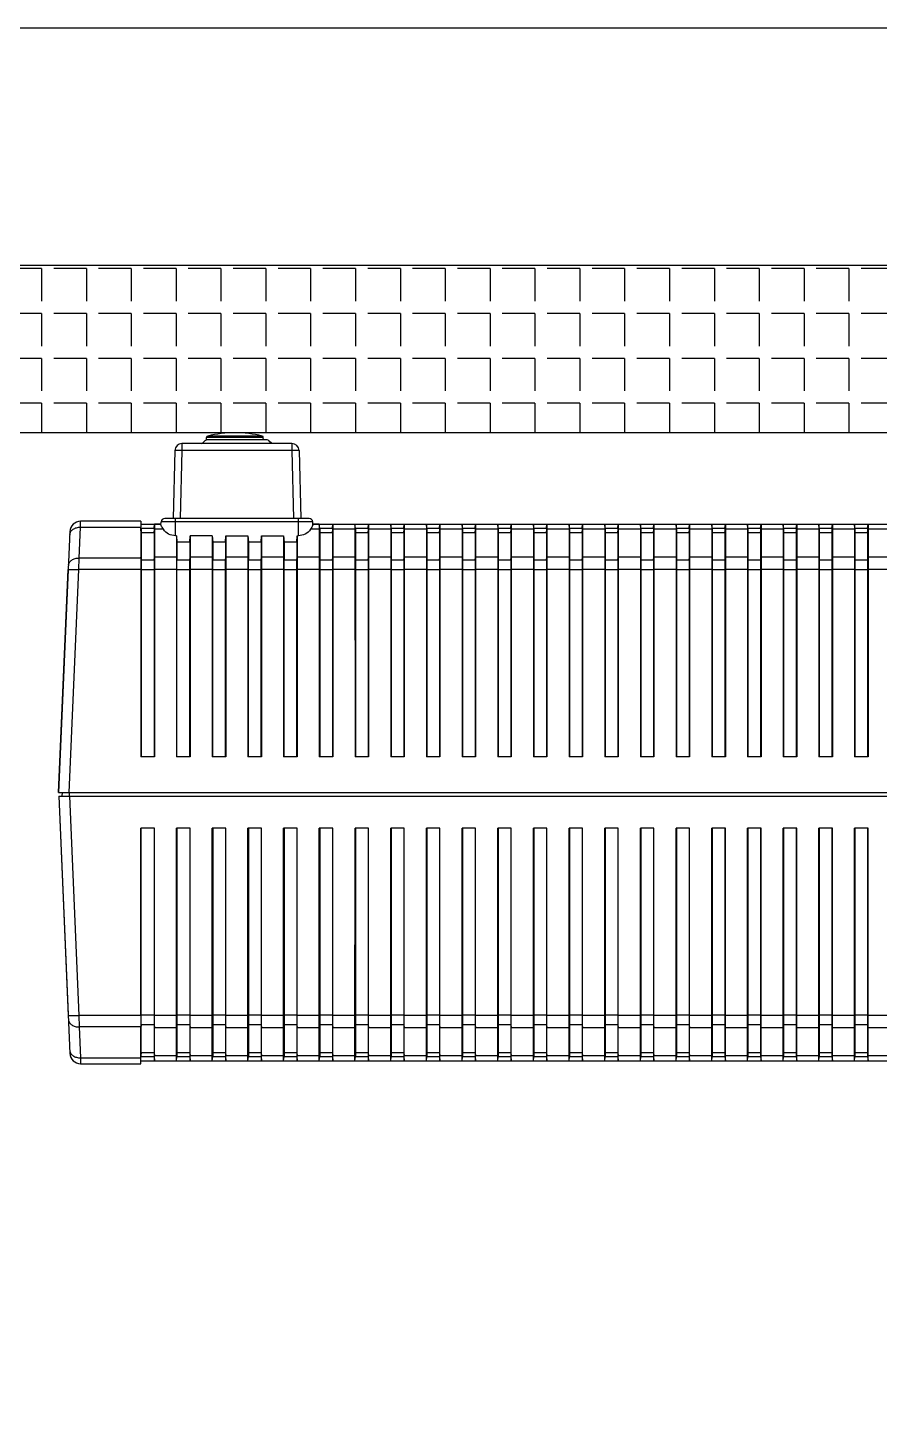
# Model space of a CAD drawing. Header units: millimetres. Extents: x 14276 to 15242, y -9916 to -8542.
# Drawn here: x 14525.8 to 14645.1, y -9428.8 to -9233 of the extents above; entities that cross this region are included whole.
import ezdxf

# ---------------------------------------------------------------- set-up
doc = ezdxf.new("R2010")
doc.units = ezdxf.units.MM

# ---------------------------------------------------------------- blocks, each defined once
blk = doc.blocks.new('u9')
h = blk.add_hatch()
h.set_pattern_fill('ANGLE', color=256, scale=0.9, style=0)
h.set_pattern_definition([(0, (-12321.183, 9304.483), (0, 6.2865), [4.572, -1.7145]), (90, (-12321.183, 9304.483), (-6.2865, 4e-16), [4.572, -1.7145])])
edge = h.paths.add_edge_path()
edge.add_line((460.443, 33.223), (29.162, 33.223))
edge.add_arc((39.34, 39.099), 11.752, 150, 210, ccw=False)
edge.add_arc((18.984, 50.852), 11.752, 330, 30)
edge.add_line((29.162, 56.728), (460.443, 56.728))
edge.add_arc((450.265, 50.852), 11.752, 330, 30, ccw=False)
edge.add_arc((470.62, 39.099), 11.752, 150, 210)
at = {"color": 7, "linetype": 'Continuous'}
for p, q in [((217.563, 145.12), (217.556, 145.046)), ((225.98, 145.12), (217.563, 145.12)), ((225.998, 144.288), (225.98, 145.12)), ((217.528, 144.72), (50.623, 144.72)), ((112.528, 143.998), (115.623, 143.998)), ((115.675, 144.12), (115.623, 144.72)), ((115.623, 144.72), (115.623, 112.12)), ((115.675, 143.565), (115.623, 143.998)), ((115.675, 112.12), (115.675, 144.12)), ((117.475, 144.12), (115.675, 144.12)), ((117.475, 143.565), (115.675, 143.565)), ((117.528, 144.72), (117.475, 144.12)), ((117.475, 112.12), (117.475, 144.12)), ((117.528, 143.998), (117.475, 143.565)), ((117.528, 144.72), (117.527, 112.12)), ((117.528, 143.998), (120.623, 143.998)), ((120.675, 144.12), (120.623, 144.72)), ((120.623, 144.72), (120.623, 112.12)), ((120.675, 143.565), (120.623, 143.998)), ((120.675, 112.12), (120.675, 144.12)), ((122.475, 144.12), (120.675, 144.12)), ((122.475, 143.565), (120.675, 143.565)), ((122.528, 144.72), (122.475, 144.12)), ((122.475, 112.12), (122.475, 144.12)), ((122.528, 143.998), (122.475, 143.565)), ((122.528, 144.72), (122.527, 112.12)), ((122.528, 143.998), (125.623, 143.998)), ((125.675, 144.12), (125.623, 144.72)), ((125.623, 144.72), (125.623, 112.12)), ((125.675, 143.565), (125.623, 143.998)), ((125.675, 112.12), (125.675, 144.12)), ((127.475, 144.12), (125.675, 144.12)), ((127.475, 143.565), (125.675, 143.565)), ((127.528, 144.72), (127.475, 144.12)), ((127.475, 112.12), (127.475, 144.12)), ((127.528, 143.998), (127.475, 143.565)), ((127.528, 144.72), (127.527, 112.12)), ((127.528, 143.998), (130.623, 143.998)), ((130.675, 144.12), (130.623, 144.72)), ((130.623, 144.72), (130.623, 112.12)), ((130.675, 143.565), (130.623, 143.998)), ((130.675, 112.12), (130.675, 144.12)), ((132.475, 144.12), (130.675, 144.12)), ((132.475, 143.565), (130.675, 143.565)), ((132.528, 144.72), (132.475, 144.12)), ((132.475, 112.12), (132.475, 144.12)), ((132.528, 143.998), (132.475, 143.565)), ((132.528, 144.72), (132.527, 112.12)), ((132.528, 143.998), (135.623, 143.998)), ((135.675, 144.12), (135.623, 144.72)), ((135.623, 144.72), (135.623, 112.12)), ((135.675, 143.565), (135.623, 143.998)), ((135.675, 112.12), (135.675, 144.12)), ((137.475, 144.12), (135.675, 144.12)), ((137.475, 143.565), (135.675, 143.565)), ((137.528, 144.72), (137.475, 144.12)), ((137.475, 112.12), (137.475, 144.12)), ((137.528, 143.998), (137.475, 143.565)), ((137.528, 144.72), (137.527, 112.12)), ((137.528, 143.998), (140.623, 143.998)), ((140.623, 144.72), (140.623, 112.12)), ((140.675, 144.12), (140.623, 144.72)), ((140.675, 143.565), (140.623, 143.998)), ((140.675, 112.12), (140.675, 144.12)), ((142.475, 144.12), (140.675, 144.12)), ((142.475, 143.565), (140.675, 143.565)), ((142.528, 144.72), (142.475, 144.12)), ((142.475, 112.12), (142.475, 144.12)), ((142.528, 143.998), (142.475, 143.565)), ((142.528, 144.72), (142.527, 112.12)), ((142.528, 143.998), (145.623, 143.998)), ((145.675, 144.12), (145.623, 144.72)), ((145.623, 144.72), (145.623, 112.12)), ((145.675, 143.565), (145.623, 143.998)), ((145.675, 112.12), (145.675, 144.12)), ((147.475, 144.12), (145.675, 144.12)), ((147.475, 143.565), (145.675, 143.565)), ((147.528, 144.72), (147.475, 144.12)), ((147.475, 112.12), (147.475, 144.12)), ((147.528, 143.998), (147.475, 143.565)), ((147.528, 144.72), (147.527, 112.12)), ((147.528, 143.998), (150.623, 143.998)), ((150.675, 144.12), (150.623, 144.72)), ((150.623, 144.72), (150.623, 112.12)), ((150.675, 143.565), (150.623, 143.998)), ((150.675, 112.12), (150.675, 144.12)), ((152.475, 144.12), (150.675, 144.12)), ((152.475, 143.565), (150.675, 143.565)), ((152.528, 144.72), (152.475, 144.12)), ((152.475, 112.12), (152.475, 144.12)), ((152.528, 143.998), (152.475, 143.565)), ((152.528, 144.72), (152.527, 112.12)), ((152.528, 143.998), (155.623, 143.998)), ((155.623, 144.72), (155.623, 112.12)), ((155.675, 144.12), (155.623, 144.72)), ((155.675, 143.565), (155.623, 143.998)), ((155.675, 112.12), (155.675, 144.12)), ((157.475, 144.12), (155.675, 144.12)), ((157.475, 143.565), (155.675, 143.565)), ((157.528, 144.72), (157.475, 144.12)), ((157.475, 112.12), (157.475, 144.12)), ((157.528, 143.998), (157.475, 143.565)), ((157.528, 144.72), (157.527, 112.12)), ((157.528, 143.998), (160.623, 143.998)), ((160.675, 144.12), (160.623, 144.72)), ((160.623, 144.72), (160.623, 112.12)), ((160.675, 143.565), (160.623, 143.998)), ((160.675, 112.12), (160.675, 144.12)), ((162.475, 144.12), (160.675, 144.12)), ((162.475, 143.565), (160.675, 143.565)), ((162.528, 144.72), (162.475, 144.12)), ((162.475, 112.12), (162.475, 144.12)), ((162.528, 143.998), (162.475, 143.565)), ((162.528, 144.72), (162.527, 112.12)), ((162.528, 143.998), (165.623, 143.998)), ((165.675, 144.12), (165.623, 144.72)), ((165.623, 144.72), (165.623, 112.12)), ((165.675, 143.565), (165.623, 143.998)), ((165.675, 112.12), (165.675, 144.12)), ((167.475, 144.12), (165.675, 144.12)), ((167.475, 143.565), (165.675, 143.565)), ((167.528, 144.72), (167.475, 144.12)), ((167.475, 112.12), (167.475, 144.12)), ((167.528, 143.998), (167.475, 143.565)), ((167.528, 144.72), (167.527, 112.12)), ((167.528, 143.998), (170.623, 143.998)), ((170.623, 144.72), (170.623, 112.12)), ((170.675, 144.12), (170.623, 144.72)), ((170.675, 143.565), (170.623, 143.998)), ((170.675, 112.12), (170.675, 144.12)), ((172.475, 144.12), (170.675, 144.12)), ((172.475, 143.565), (170.675, 143.565)), ((172.528, 144.72), (172.475, 144.12)), ((172.475, 112.12), (172.475, 144.12)), ((172.528, 143.998), (172.475, 143.565)), ((172.528, 144.72), (172.527, 112.12)), ((172.528, 143.998), (175.623, 143.998)), ((175.675, 144.12), (175.623, 144.72)), ((175.623, 144.72), (175.623, 112.12)), ((175.675, 143.565), (175.623, 143.998)), ((175.675, 112.12), (175.675, 144.12)), ((177.475, 144.12), (175.675, 144.12)), ((177.475, 143.565), (175.675, 143.565)), ((177.528, 144.72), (177.475, 144.12)), ((177.475, 112.12), (177.475, 144.12)), ((177.528, 143.998), (177.475, 143.565)), ((177.528, 144.72), (177.527, 112.12)), ((177.528, 143.998), (180.623, 143.998)), ((180.675, 144.12), (180.623, 144.72)), ((180.623, 144.72), (180.623, 112.12)), ((180.675, 143.565), (180.623, 143.998)), ((180.675, 112.12), (180.675, 144.12)), ((182.475, 144.12), (180.675, 144.12)), ((182.475, 143.565), (180.675, 143.565)), ((182.528, 144.72), (182.475, 144.12)), ((182.475, 112.12), (182.475, 144.12)), ((182.528, 143.998), (182.475, 143.565)), ((182.528, 144.72), (182.527, 112.12)), ((182.528, 143.998), (185.623, 143.998)), ((185.623, 144.72), (185.623, 112.12)), ((185.675, 144.12), (185.623, 144.72)), ((185.675, 143.565), (185.623, 143.998)), ((185.675, 112.12), (185.675, 144.12)), ((187.475, 144.12), (185.675, 144.12)), ((187.475, 143.565), (185.675, 143.565)), ((187.528, 144.72), (187.475, 144.12)), ((187.475, 112.12), (187.475, 144.12)), ((187.528, 143.998), (187.475, 143.565)), ((187.528, 144.72), (187.527, 112.12)), ((187.528, 143.998), (190.623, 143.998)), ((190.675, 144.12), (190.623, 144.72)), ((190.623, 144.72), (190.623, 112.12)), ((190.675, 143.565), (190.623, 143.998)), ((190.675, 112.12), (190.675, 144.12)), ((192.475, 144.12), (190.675, 144.12)), ((192.475, 143.565), (190.675, 143.565)), ((192.528, 144.72), (192.475, 144.12)), ((192.475, 112.12), (192.475, 144.12)), ((192.528, 143.998), (192.475, 143.565)), ((192.528, 144.72), (192.527, 112.12)), ((192.528, 143.998), (195.623, 143.998)), ((195.675, 144.12), (195.623, 144.72)), ((195.623, 144.72), (195.623, 112.12)), ((195.675, 143.565), (195.623, 143.998)), ((195.675, 112.12), (195.675, 144.12)), ((197.475, 144.12), (195.675, 144.12)), ((197.475, 143.565), (195.675, 143.565)), ((197.528, 144.72), (197.475, 144.12)), ((197.475, 112.12), (197.475, 144.12)), ((197.528, 143.998), (197.475, 143.565)), ((197.528, 144.72), (197.527, 112.12)), ((197.528, 143.998), (200.623, 143.998)), ((200.623, 144.72), (200.623, 112.12)), ((200.675, 144.12), (200.623, 144.72)), ((200.675, 143.565), (200.623, 143.998)), ((200.675, 112.12), (200.675, 144.12)), ((202.475, 144.12), (200.675, 144.12)), ((202.475, 143.565), (200.675, 143.565)), ((202.528, 144.72), (202.475, 144.12)), ((202.475, 112.12), (202.475, 144.12)), ((202.528, 143.998), (202.475, 143.565)), ((202.528, 144.72), (202.527, 112.12)), ((202.528, 143.998), (205.623, 143.998)), ((205.675, 144.12), (205.623, 144.72)), ((205.623, 144.72), (205.623, 112.12)), ((205.675, 143.565), (205.623, 143.998)), ((205.675, 112.12), (205.675, 144.12)), ((207.475, 144.12), (205.675, 144.12)), ((207.475, 143.565), (205.675, 143.565)), ((207.528, 144.72), (207.475, 144.12)), ((207.475, 112.12), (207.475, 144.12)), ((207.528, 143.998), (207.475, 143.565)), ((207.528, 144.72), (207.527, 112.12)), ((207.528, 143.998), (210.623, 143.998)), ((210.675, 144.12), (210.623, 144.72)), ((210.623, 144.72), (210.623, 112.12)), ((210.675, 143.565), (210.623, 143.998)), ((210.675, 112.12), (210.675, 144.12)), ((212.475, 144.12), (210.675, 144.12)), ((212.475, 143.565), (210.675, 143.565)), ((212.528, 144.72), (212.475, 144.12)), ((212.475, 112.12), (212.475, 144.12)), ((212.528, 143.998), (212.475, 143.565)), ((212.528, 144.72), (212.527, 112.12)), ((212.528, 143.998), (215.623, 143.998)), ((215.623, 144.72), (215.623, 112.12)), ((215.675, 144.12), (215.623, 144.72)), ((215.675, 143.565), (215.623, 143.998)), ((215.675, 112.12), (215.675, 144.12)), ((217.475, 144.12), (215.675, 144.12)), ((217.475, 143.565), (215.675, 143.565)), ((217.475, 144.12), (217.475, 112.12)), ((217.475, 143.565), (217.522, 143.955)), ((217.522, 143.955), (217.522, 140.07)), ((225.998, 144.288), (217.526, 144.287)), ((226.187, 139.972), (225.998, 144.288)), ((229.053, 107.62), (227.479, 143.686)), ((112.528, 140.114), (115.623, 140.114)), ((115.675, 139.68), (115.623, 140.114)), ((115.675, 139.68), (117.475, 139.68)), ((117.528, 140.114), (117.475, 139.68)), ((117.528, 140.114), (120.623, 140.114)), ((120.675, 139.68), (120.623, 140.114)), ((120.675, 139.68), (122.475, 139.68)), ((122.528, 140.114), (122.475, 139.68)), ((122.528, 140.114), (125.623, 140.114)), ((125.675, 139.68), (125.623, 140.114)), ((125.675, 139.68), (127.475, 139.68)), ((127.528, 140.114), (127.475, 139.68)), ((127.528, 140.114), (130.623, 140.114)), ((130.675, 139.68), (130.623, 140.114)), ((130.675, 139.68), (132.475, 139.68)), ((132.528, 140.114), (132.475, 139.68)), ((132.528, 140.114), (135.623, 140.114)), ((135.675, 139.68), (135.623, 140.114)), ((135.675, 139.68), (137.475, 139.68)), ((137.528, 140.114), (137.475, 139.68)), ((137.528, 140.114), (140.623, 140.114)), ((140.675, 139.68), (140.623, 140.114)), ((140.675, 139.68), (142.475, 139.68)), ((142.528, 140.114), (142.475, 139.68)), ((142.528, 140.114), (145.623, 140.114)), ((145.675, 139.68), (145.623, 140.114)), ((145.675, 139.68), (147.475, 139.68)), ((147.528, 140.114), (147.475, 139.68)), ((147.528, 140.114), (150.623, 140.114)), ((150.675, 139.68), (150.623, 140.114)), ((150.675, 139.68), (152.475, 139.68)), ((152.528, 140.114), (152.475, 139.68)), ((152.528, 140.114), (155.623, 140.114)), ((155.675, 139.68), (155.623, 140.114)), ((155.675, 139.68), (157.475, 139.68)), ((157.528, 140.114), (157.475, 139.68)), ((157.528, 140.114), (160.623, 140.114)), ((160.675, 139.68), (160.623, 140.114)), ((160.675, 139.68), (162.475, 139.68)), ((162.528, 140.114), (162.475, 139.68)), ((162.528, 140.114), (165.623, 140.114)), ((165.675, 139.68), (165.623, 140.114)), ((165.675, 139.68), (167.475, 139.68)), ((167.528, 140.114), (167.475, 139.68)), ((167.528, 140.114), (170.623, 140.114)), ((170.675, 139.68), (170.623, 140.114)), ((170.675, 139.68), (172.475, 139.68)), ((172.528, 140.114), (172.475, 139.68)), ((172.528, 140.114), (175.623, 140.114)), ((175.675, 139.68), (175.623, 140.114)), ((175.675, 139.68), (177.475, 139.68)), ((177.528, 140.114), (177.475, 139.68)), ((177.528, 140.114), (180.623, 140.114)), ((180.675, 139.68), (180.623, 140.114)), ((180.675, 139.68), (182.475, 139.68)), ((182.528, 140.114), (182.475, 139.68)), ((182.528, 140.114), (185.623, 140.114)), ((185.675, 139.68), (185.623, 140.114)), ((185.675, 139.68), (187.475, 139.68)), ((187.528, 140.114), (187.475, 139.68)), ((187.528, 140.114), (190.623, 140.114)), ((190.675, 139.68), (190.623, 140.114)), ((190.675, 139.68), (192.475, 139.68)), ((192.528, 140.114), (192.475, 139.68)), ((192.528, 140.114), (195.623, 140.114)), ((195.675, 139.68), (195.623, 140.114)), ((195.675, 139.68), (197.475, 139.68)), ((197.528, 140.114), (197.475, 139.68)), ((197.528, 140.114), (200.623, 140.114)), ((200.675, 139.68), (200.623, 140.114)), ((200.675, 139.68), (202.475, 139.68)), ((202.528, 140.114), (202.475, 139.68)), ((202.528, 140.114), (205.623, 140.114)), ((205.675, 139.68), (205.623, 140.114)), ((205.675, 139.68), (207.475, 139.68)), ((207.528, 140.114), (207.475, 139.68)), ((207.528, 140.114), (210.623, 140.114)), ((210.675, 139.68), (210.623, 140.114)), ((210.675, 139.68), (212.475, 139.68)), ((212.528, 140.114), (212.475, 139.68)), ((212.528, 140.114), (215.623, 140.114)), ((215.675, 139.68), (215.623, 140.114)), ((215.675, 139.68), (217.475, 139.68)), ((217.475, 139.68), (217.522, 140.07)), ((217.523, 139.972), (226.187, 139.972)), ((226.213, 138.343), (226.187, 139.972)), ((112.527, 138.349), (115.623, 138.349)), ((115.675, 138.323), (115.623, 138.349)), ((115.675, 138.323), (117.475, 138.323)), ((117.527, 138.349), (117.475, 138.323)), ((117.527, 138.349), (120.623, 138.349)), ((120.675, 138.323), (120.623, 138.349)), ((120.675, 138.323), (122.475, 138.323)), ((122.527, 138.349), (122.475, 138.323)), ((122.527, 138.349), (125.623, 138.349)), ((125.675, 138.323), (125.623, 138.349)), ((125.675, 138.323), (127.475, 138.323)), ((127.527, 138.349), (127.475, 138.323)), ((127.527, 138.349), (130.623, 138.349)), ((130.675, 138.323), (130.623, 138.349)), ((130.675, 138.323), (132.475, 138.323)), ((132.527, 138.349), (132.475, 138.323)), ((132.527, 138.349), (135.623, 138.349)), ((135.675, 138.323), (135.623, 138.349)), ((135.675, 138.323), (137.475, 138.323)), ((137.527, 138.349), (137.475, 138.323)), ((137.527, 138.349), (140.623, 138.349)), ((140.675, 138.323), (140.623, 138.349)), ((140.675, 138.323), (142.475, 138.323)), ((142.527, 138.349), (142.475, 138.323)), ((142.527, 138.349), (145.623, 138.349)), ((145.675, 138.323), (145.623, 138.349)), ((145.675, 138.323), (147.475, 138.323)), ((147.527, 138.349), (147.475, 138.323)), ((147.527, 138.349), (150.623, 138.349)), ((150.675, 138.323), (150.623, 138.349)), ((150.675, 138.323), (152.475, 138.323)), ((152.527, 138.349), (152.475, 138.323)), ((152.527, 138.349), (155.623, 138.349)), ((155.675, 138.323), (155.623, 138.349)), ((155.675, 138.323), (157.475, 138.323)), ((157.527, 138.349), (157.475, 138.323)), ((157.527, 138.349), (160.623, 138.349)), ((160.675, 138.323), (160.623, 138.349)), ((160.675, 138.323), (162.475, 138.323)), ((162.527, 138.349), (162.475, 138.323)), ((162.527, 138.349), (165.623, 138.349)), ((165.675, 138.323), (165.623, 138.349)), ((165.675, 138.323), (167.475, 138.323)), ((167.527, 138.349), (167.475, 138.323)), ((167.527, 138.349), (170.623, 138.349)), ((170.675, 138.323), (170.623, 138.349)), ((170.675, 138.323), (172.475, 138.323)), ((172.527, 138.349), (172.475, 138.323)), ((172.527, 138.349), (175.623, 138.349)), ((175.675, 138.323), (175.623, 138.349)), ((175.675, 138.323), (177.475, 138.323)), ((177.527, 138.349), (177.475, 138.323)), ((177.527, 138.349), (180.623, 138.349)), ((180.675, 138.323), (180.623, 138.349)), ((180.675, 138.323), (182.475, 138.323)), ((182.527, 138.349), (182.475, 138.323)), ((182.527, 138.349), (185.623, 138.349)), ((185.675, 138.323), (185.623, 138.349)), ((185.675, 138.323), (187.475, 138.323)), ((187.527, 138.349), (187.475, 138.323)), ((187.527, 138.349), (190.623, 138.349)), ((190.675, 138.323), (190.623, 138.349)), ((190.675, 138.323), (192.475, 138.323)), ((192.527, 138.349), (192.475, 138.323)), ((192.527, 138.349), (195.623, 138.349)), ((195.675, 138.323), (195.623, 138.349)), ((195.675, 138.323), (197.475, 138.323)), ((197.527, 138.349), (197.475, 138.323)), ((197.527, 138.349), (200.623, 138.349)), ((200.675, 138.323), (200.623, 138.349)), ((200.675, 138.323), (202.475, 138.323)), ((202.527, 138.349), (202.475, 138.323)), ((202.527, 138.349), (205.623, 138.349)), ((205.675, 138.323), (205.623, 138.349)), ((205.675, 138.323), (207.475, 138.323)), ((207.527, 138.349), (207.475, 138.323)), ((207.527, 138.349), (210.623, 138.349)), ((210.675, 138.323), (210.623, 138.349)), ((210.675, 138.323), (212.475, 138.323)), ((212.527, 138.349), (212.475, 138.323)), ((212.527, 138.349), (215.623, 138.349)), ((215.675, 138.323), (215.623, 138.349)), ((215.675, 138.323), (217.475, 138.323)), ((217.475, 138.323), (217.527, 138.349)), ((217.527, 138.343), (217.527, 112.12)), ((217.527, 138.343), (226.213, 138.343)), ((227.555, 107.62), (226.213, 138.343)), ((229.053, 107.62), (227.712, 138.343)), ((115.623, 112.12), (117.527, 112.12)), ((120.623, 112.12), (122.527, 112.12)), ((125.623, 112.12), (127.527, 112.12)), ((130.623, 112.12), (132.527, 112.12)), ((135.623, 112.12), (137.527, 112.12)), ((140.623, 112.12), (142.527, 112.12)), ((145.623, 112.12), (147.527, 112.12)), ((150.623, 112.12), (152.527, 112.12)), ((155.623, 112.12), (157.527, 112.12)), ((160.623, 112.12), (162.527, 112.12)), ((165.623, 112.12), (167.527, 112.12)), ((170.623, 112.12), (172.527, 112.12)), ((175.623, 112.12), (177.527, 112.12)), ((180.623, 112.12), (182.527, 112.12)), ((185.623, 112.12), (187.527, 112.12)), ((190.623, 112.12), (192.527, 112.12)), ((195.623, 112.12), (197.527, 112.12)), ((200.623, 112.12), (202.527, 112.12)), ((205.623, 112.12), (207.527, 112.12)), ((210.623, 112.12), (212.527, 112.12)), ((215.623, 112.12), (217.527, 112.12)), ((229.075, 107.12), (39.075, 107.12)), ((229.053, 107.62), (39.097, 107.62)), ((227.576, 107.12), (226.213, 75.897)), ((227.479, 70.555), (229.075, 107.12)), ((227.576, 107.12), (227.576, 107.62)), ((229.075, 107.12), (227.712, 75.897)), ((228.575, 107.12), (228.601, 107.62)), ((115.623, 102.12), (117.527, 102.12)), ((115.623, 69.52), (115.623, 102.12)), ((115.675, 70.12), (115.675, 102.12)), ((117.475, 70.12), (117.475, 102.12)), ((117.528, 69.52), (117.527, 102.12)), ((120.623, 69.52), (120.623, 102.12)), ((120.623, 102.12), (122.527, 102.12)), ((120.675, 70.12), (120.675, 102.12)), ((122.475, 70.12), (122.475, 102.12)), ((122.528, 69.52), (122.527, 102.12)), ((125.623, 69.52), (125.623, 102.12)), ((125.623, 102.12), (127.527, 102.12)), ((125.675, 70.12), (125.675, 102.12)), ((127.475, 70.12), (127.475, 102.12)), ((127.528, 69.52), (127.527, 102.12)), ((130.623, 69.52), (130.623, 102.12)), ((130.623, 102.12), (132.527, 102.12)), ((130.675, 70.12), (130.675, 102.12)), ((132.475, 70.12), (132.475, 102.12)), ((132.528, 69.52), (132.527, 102.12)), ((135.623, 69.52), (135.623, 102.12)), ((135.623, 102.12), (137.527, 102.12)), ((135.675, 70.12), (135.675, 102.12)), ((137.475, 70.12), (137.475, 102.12)), ((137.528, 69.52), (137.527, 102.12)), ((140.623, 69.52), (140.623, 102.12)), ((140.623, 102.12), (142.527, 102.12)), ((140.675, 70.12), (140.675, 102.12)), ((142.475, 70.12), (142.475, 102.12)), ((142.528, 69.52), (142.527, 102.12)), ((145.623, 69.52), (145.623, 102.12)), ((145.623, 102.12), (147.527, 102.12)), ((145.675, 70.12), (145.675, 102.12)), ((147.475, 70.12), (147.475, 102.12)), ((147.528, 69.52), (147.527, 102.12)), ((150.623, 69.52), (150.623, 102.12)), ((150.623, 102.12), (152.527, 102.12)), ((150.675, 70.12), (150.675, 102.12)), ((152.475, 70.12), (152.475, 102.12)), ((152.528, 69.52), (152.527, 102.12)), ((155.623, 69.52), (155.623, 102.12)), ((155.623, 102.12), (157.527, 102.12)), ((155.675, 70.12), (155.675, 102.12)), ((157.475, 70.12), (157.475, 102.12)), ((157.528, 69.52), (157.527, 102.12)), ((160.623, 69.52), (160.623, 102.12)), ((160.623, 102.12), (162.527, 102.12)), ((160.675, 70.12), (160.675, 102.12)), ((162.475, 70.12), (162.475, 102.12)), ((162.528, 69.52), (162.527, 102.12)), ((165.623, 69.52), (165.623, 102.12)), ((165.623, 102.12), (167.527, 102.12)), ((165.675, 70.12), (165.675, 102.12)), ((167.475, 70.12), (167.475, 102.12)), ((167.528, 69.52), (167.527, 102.12)), ((170.623, 69.52), (170.623, 102.12)), ((170.623, 102.12), (172.527, 102.12)), ((170.675, 70.12), (170.675, 102.12)), ((172.475, 70.12), (172.475, 102.12)), ((172.528, 69.52), (172.527, 102.12)), ((175.623, 69.52), (175.623, 102.12)), ((175.623, 102.12), (177.527, 102.12)), ((175.675, 70.12), (175.675, 102.12)), ((177.475, 70.12), (177.475, 102.12)), ((177.528, 69.52), (177.527, 102.12)), ((180.623, 69.52), (180.623, 102.12)), ((180.623, 102.12), (182.527, 102.12)), ((180.675, 70.12), (180.675, 102.12)), ((182.475, 70.12), (182.475, 102.12)), ((182.528, 69.52), (182.527, 102.12)), ((185.623, 69.52), (185.623, 102.12)), ((185.623, 102.12), (187.527, 102.12)), ((185.675, 70.12), (185.675, 102.12)), ((187.475, 70.12), (187.475, 102.12)), ((187.528, 69.52), (187.527, 102.12)), ((190.623, 69.52), (190.623, 102.12)), ((190.623, 102.12), (192.527, 102.12)), ((190.675, 70.12), (190.675, 102.12)), ((192.475, 70.12), (192.475, 102.12)), ((192.528, 69.52), (192.527, 102.12)), ((195.623, 74.127), (195.623, 102.12)), ((195.623, 102.12), (197.527, 102.12)), ((195.675, 102.12), (195.675, 74.56)), ((197.475, 102.12), (197.475, 74.56)), ((197.528, 74.127), (197.527, 102.12)), ((200.623, 74.127), (200.623, 102.12)), ((200.623, 102.12), (202.527, 102.12)), ((200.675, 102.12), (200.675, 74.56)), ((202.475, 102.12), (202.475, 74.56)), ((202.528, 74.127), (202.527, 102.12)), ((205.623, 74.127), (205.623, 102.12)), ((205.623, 102.12), (207.527, 102.12)), ((205.675, 102.12), (205.675, 74.56)), ((207.475, 102.12), (207.475, 74.56)), ((207.528, 74.127), (207.527, 102.12)), ((210.623, 74.127), (210.623, 102.12)), ((210.623, 102.12), (212.527, 102.12)), ((210.675, 102.12), (210.675, 74.56)), ((212.475, 102.12), (212.475, 74.56)), ((212.528, 74.127), (212.527, 102.12)), ((215.623, 69.52), (215.623, 102.12)), ((215.623, 102.12), (217.527, 102.12)), ((215.675, 70.12), (215.675, 102.12)), ((217.475, 70.12), (217.475, 102.12)), ((217.527, 75.897), (217.527, 102.12)), ((112.527, 75.892), (115.623, 75.892)), ((115.675, 75.918), (115.623, 75.892)), ((115.675, 74.56), (115.623, 74.127)), ((115.675, 75.918), (117.475, 75.918)), ((115.675, 74.56), (117.475, 74.56)), ((117.527, 75.892), (117.475, 75.918)), ((117.528, 74.127), (117.475, 74.56)), ((117.527, 75.892), (120.623, 75.892)), ((120.675, 75.918), (120.623, 75.892)), ((120.675, 74.56), (120.623, 74.127)), ((120.675, 75.918), (122.475, 75.918)), ((120.675, 74.56), (122.475, 74.56)), ((122.527, 75.892), (122.475, 75.918)), ((122.528, 74.127), (122.475, 74.56)), ((122.527, 75.892), (125.623, 75.892)), ((125.675, 75.918), (125.623, 75.892)), ((125.675, 74.56), (125.623, 74.127)), ((125.675, 75.918), (127.475, 75.918)), ((125.675, 74.56), (127.475, 74.56)), ((127.527, 75.892), (127.475, 75.918)), ((127.528, 74.127), (127.475, 74.56)), ((127.527, 75.892), (130.623, 75.892)), ((130.675, 75.918), (130.623, 75.892)), ((130.675, 74.56), (130.623, 74.127)), ((130.675, 75.918), (132.475, 75.918)), ((130.675, 74.56), (132.475, 74.56)), ((132.527, 75.892), (132.475, 75.918)), ((132.528, 74.127), (132.475, 74.56)), ((132.527, 75.892), (135.623, 75.892)), ((135.675, 75.918), (135.623, 75.892)), ((135.675, 74.56), (135.623, 74.127)), ((135.675, 75.918), (137.475, 75.918)), ((135.675, 74.56), (137.475, 74.56)), ((137.527, 75.892), (137.475, 75.918)), ((137.528, 74.127), (137.475, 74.56)), ((137.527, 75.892), (140.623, 75.892)), ((140.675, 75.918), (140.623, 75.892)), ((140.675, 74.56), (140.623, 74.127)), ((140.675, 75.918), (142.475, 75.918)), ((140.675, 74.56), (142.475, 74.56)), ((142.527, 75.892), (142.475, 75.918)), ((142.528, 74.127), (142.475, 74.56)), ((142.527, 75.892), (145.623, 75.892)), ((145.675, 75.918), (145.623, 75.892)), ((145.675, 74.56), (145.623, 74.127)), ((145.675, 75.918), (147.475, 75.918)), ((145.675, 74.56), (147.475, 74.56)), ((147.527, 75.892), (147.475, 75.918)), ((147.528, 74.127), (147.475, 74.56)), ((147.527, 75.892), (150.623, 75.892)), ((150.675, 75.918), (150.623, 75.892)), ((150.675, 74.56), (150.623, 74.127)), ((150.675, 75.918), (152.475, 75.918)), ((150.675, 74.56), (152.475, 74.56)), ((152.527, 75.892), (152.475, 75.918)), ((152.528, 74.127), (152.475, 74.56)), ((152.527, 75.892), (155.623, 75.892)), ((155.675, 75.918), (155.623, 75.892)), ((155.675, 74.56), (155.623, 74.127)), ((155.675, 75.918), (157.475, 75.918)), ((155.675, 74.56), (157.475, 74.56)), ((157.527, 75.892), (157.475, 75.918)), ((157.528, 74.127), (157.475, 74.56)), ((157.527, 75.892), (160.623, 75.892)), ((160.675, 75.918), (160.623, 75.892)), ((160.675, 74.56), (160.623, 74.127)), ((160.675, 75.918), (162.475, 75.918)), ((160.675, 74.56), (162.475, 74.56)), ((162.527, 75.892), (162.475, 75.918)), ((162.528, 74.127), (162.475, 74.56)), ((162.527, 75.892), (165.623, 75.892)), ((165.675, 75.918), (165.623, 75.892)), ((165.675, 74.56), (165.623, 74.127)), ((165.675, 75.918), (167.475, 75.918)), ((165.675, 74.56), (167.475, 74.56)), ((167.527, 75.892), (167.475, 75.918)), ((167.528, 74.127), (167.475, 74.56)), ((167.527, 75.892), (170.623, 75.892)), ((170.675, 75.918), (170.623, 75.892)), ((170.675, 74.56), (170.623, 74.127)), ((170.675, 75.918), (172.475, 75.918)), ((170.675, 74.56), (172.475, 74.56)), ((172.527, 75.892), (172.475, 75.918)), ((172.528, 74.127), (172.475, 74.56)), ((172.527, 75.892), (175.623, 75.892)), ((175.675, 75.918), (175.623, 75.892)), ((175.675, 74.56), (175.623, 74.127)), ((175.675, 75.918), (177.475, 75.918)), ((175.675, 74.56), (177.475, 74.56)), ((177.527, 75.892), (177.475, 75.918)), ((177.528, 74.127), (177.475, 74.56)), ((177.527, 75.892), (180.623, 75.892)), ((180.675, 75.918), (180.623, 75.892)), ((180.675, 74.56), (180.623, 74.127)), ((180.675, 75.918), (182.475, 75.918)), ((180.675, 74.56), (182.475, 74.56)), ((182.527, 75.892), (182.475, 75.918)), ((182.528, 74.127), (182.475, 74.56)), ((182.527, 75.892), (185.623, 75.892)), ((185.675, 75.918), (185.623, 75.892)), ((185.675, 74.56), (185.623, 74.127)), ((185.675, 75.918), (187.475, 75.918)), ((185.675, 74.56), (187.475, 74.56)), ((187.527, 75.892), (187.475, 75.918)), ((187.528, 74.127), (187.475, 74.56)), ((187.527, 75.892), (190.623, 75.892)), ((190.675, 75.918), (190.623, 75.892)), ((190.675, 74.56), (190.623, 74.127)), ((190.675, 75.918), (192.475, 75.918)), ((190.675, 74.56), (192.475, 74.56)), ((192.527, 75.892), (192.475, 75.918)), ((192.528, 74.127), (192.475, 74.56)), ((192.527, 75.892), (195.623, 75.892)), ((195.675, 75.918), (195.623, 75.892)), ((195.675, 74.56), (195.623, 74.127)), ((195.675, 75.918), (197.475, 75.918)), ((195.675, 72.024), (195.675, 74.56)), ((195.675, 74.56), (197.475, 74.56)), ((197.527, 75.892), (197.475, 75.918)), ((197.475, 72.024), (197.475, 74.56)), ((197.528, 74.127), (197.475, 74.56)), ((197.527, 75.892), (200.623, 75.892)), ((200.675, 75.918), (200.623, 75.892)), ((200.675, 74.56), (200.623, 74.127)), ((200.675, 75.918), (202.475, 75.918)), ((200.675, 72.024), (200.675, 74.56)), ((200.675, 74.56), (202.475, 74.56)), ((202.527, 75.892), (202.475, 75.918)), ((202.475, 72.024), (202.475, 74.56)), ((202.528, 74.127), (202.475, 74.56)), ((202.527, 75.892), (205.623, 75.892)), ((205.675, 75.918), (205.623, 75.892)), ((205.675, 74.56), (205.623, 74.127)), ((205.675, 75.918), (207.475, 75.918)), ((205.675, 72.024), (205.675, 74.56)), ((205.675, 74.56), (207.475, 74.56)), ((207.527, 75.892), (207.475, 75.918)), ((207.475, 72.024), (207.475, 74.56)), ((207.528, 74.127), (207.475, 74.56)), ((207.527, 75.892), (210.623, 75.892)), ((210.675, 75.918), (210.623, 75.892)), ((210.675, 74.56), (210.623, 74.127)), ((210.675, 75.918), (212.475, 75.918)), ((210.675, 72.024), (210.675, 74.56)), ((210.675, 74.56), (212.475, 74.56)), ((212.527, 75.892), (212.475, 75.918)), ((212.475, 72.024), (212.475, 74.56)), ((212.528, 74.127), (212.475, 74.56)), ((212.527, 75.892), (215.623, 75.892)), ((215.675, 75.918), (215.623, 75.892)), ((215.675, 74.56), (215.623, 74.127)), ((215.675, 75.918), (217.475, 75.918)), ((215.675, 74.56), (217.475, 74.56)), ((217.475, 75.918), (217.527, 75.892)), ((217.475, 74.56), (217.522, 74.17)), ((217.527, 75.897), (226.213, 75.897)), ((226.213, 75.897), (226.187, 74.268)), ((112.528, 74.127), (115.623, 74.127)), ((117.528, 74.127), (120.623, 74.127)), ((122.528, 74.127), (125.623, 74.127)), ((127.528, 74.127), (130.623, 74.127)), ((132.528, 74.127), (135.623, 74.127)), ((137.528, 74.127), (140.623, 74.127)), ((142.528, 74.127), (145.623, 74.127)), ((147.528, 74.127), (150.623, 74.127)), ((152.528, 74.127), (155.623, 74.127)), ((157.528, 74.127), (160.623, 74.127)), ((162.528, 74.127), (165.623, 74.127)), ((167.528, 74.127), (170.623, 74.127)), ((172.528, 74.127), (175.623, 74.127)), ((177.528, 74.127), (180.623, 74.127)), ((182.528, 74.127), (185.623, 74.127)), ((187.528, 74.127), (190.623, 74.127)), ((192.528, 74.127), (195.623, 74.127)), ((195.623, 71.149), (195.623, 74.127)), ((197.528, 71.149), (197.528, 74.127)), ((197.528, 74.127), (200.623, 74.127)), ((200.623, 71.149), (200.623, 74.127)), ((202.528, 71.149), (202.528, 74.127)), ((202.528, 74.127), (205.623, 74.127)), ((205.623, 71.149), (205.623, 74.127)), ((207.528, 71.149), (207.528, 74.127)), ((207.528, 74.127), (210.623, 74.127)), ((210.623, 71.149), (210.623, 74.127)), ((212.528, 71.149), (212.528, 74.127)), ((212.528, 74.127), (215.623, 74.127)), ((217.522, 70.285), (217.522, 74.17)), ((217.523, 74.268), (226.187, 74.268)), ((226.187, 74.268), (225.998, 69.953)), ((115.675, 70.676), (115.623, 70.242)), ((117.475, 70.676), (115.675, 70.676)), ((117.528, 70.242), (117.475, 70.676)), ((120.675, 70.676), (120.623, 70.242)), ((122.475, 70.676), (120.675, 70.676)), ((122.528, 70.242), (122.475, 70.676)), ((125.675, 70.676), (125.623, 70.242)), ((127.475, 70.676), (125.675, 70.676)), ((127.528, 70.242), (127.475, 70.676)), ((130.675, 70.676), (130.623, 70.242)), ((132.475, 70.676), (130.675, 70.676)), ((132.528, 70.242), (132.475, 70.676)), ((135.675, 70.676), (135.623, 70.242)), ((137.475, 70.676), (135.675, 70.676)), ((137.528, 70.242), (137.475, 70.676)), ((140.675, 70.676), (140.623, 70.242)), ((142.475, 70.676), (140.675, 70.676)), ((142.528, 70.242), (142.475, 70.676)), ((145.675, 70.676), (145.623, 70.242)), ((147.475, 70.676), (145.675, 70.676)), ((147.528, 70.242), (147.475, 70.676)), ((150.675, 70.676), (150.623, 70.242)), ((152.475, 70.676), (150.675, 70.676)), ((152.528, 70.242), (152.475, 70.676)), ((155.675, 70.676), (155.623, 70.242)), ((157.475, 70.676), (155.675, 70.676)), ((157.528, 70.242), (157.475, 70.676)), ((160.675, 70.676), (160.623, 70.242)), ((162.475, 70.676), (160.675, 70.676)), ((162.528, 70.242), (162.475, 70.676)), ((165.675, 70.676), (165.623, 70.242)), ((167.475, 70.676), (165.675, 70.676)), ((167.528, 70.242), (167.475, 70.676)), ((170.675, 70.676), (170.623, 70.242)), ((172.475, 70.676), (170.675, 70.676)), ((172.528, 70.242), (172.475, 70.676)), ((175.675, 70.676), (175.623, 70.242)), ((177.475, 70.676), (175.675, 70.676)), ((177.528, 70.242), (177.475, 70.676)), ((180.675, 70.676), (180.623, 70.242)), ((182.475, 70.676), (180.675, 70.676)), ((182.528, 70.242), (182.475, 70.676)), ((185.675, 70.676), (185.623, 70.242)), ((187.475, 70.676), (185.675, 70.676)), ((187.528, 70.242), (187.475, 70.676)), ((190.675, 70.676), (190.623, 70.242)), ((192.475, 70.676), (190.675, 70.676)), ((192.528, 70.242), (192.475, 70.676)), ((195.475, 68.72), (195.475, 71.149)), ((195.623, 71.149), (195.475, 71.149)), ((195.675, 72.024), (195.623, 71.149)), ((195.675, 72.024), (197.475, 72.024)), ((197.528, 71.149), (197.475, 72.024)), ((200.623, 71.149), (197.528, 71.149)), ((200.675, 72.024), (200.623, 71.149)), ((200.675, 72.024), (202.475, 72.024)), ((202.528, 71.149), (202.475, 72.024)), ((205.623, 71.149), (202.528, 71.149)), ((205.675, 72.024), (205.623, 71.149)), ((205.675, 72.024), (207.475, 72.024)), ((207.528, 71.149), (207.475, 72.024)), ((207.528, 71.149), (210.623, 71.149)), ((210.675, 72.024), (210.623, 71.149)), ((210.675, 72.024), (212.475, 72.024)), ((212.528, 71.149), (212.475, 72.024)), ((212.528, 71.149), (212.675, 71.149)), ((212.675, 71.149), (212.675, 68.72)), ((215.675, 70.676), (215.623, 70.242)), ((217.475, 70.676), (215.675, 70.676)), ((217.475, 70.676), (217.522, 70.285)), ((193.433, 69.52), (74.717, 69.52)), ((112.528, 70.242), (115.623, 70.242)), ((115.675, 70.12), (115.623, 69.52)), ((115.675, 70.12), (117.475, 70.12)), ((117.475, 70.12), (117.528, 69.52)), ((117.528, 70.242), (120.623, 70.242)), ((120.675, 70.12), (120.623, 69.52)), ((120.675, 70.12), (122.475, 70.12)), ((122.475, 70.12), (122.528, 69.52)), ((122.528, 70.242), (125.623, 70.242)), ((125.675, 70.12), (125.623, 69.52)), ((125.675, 70.12), (127.475, 70.12)), ((127.475, 70.12), (127.528, 69.52)), ((127.528, 70.242), (130.623, 70.242)), ((130.675, 70.12), (130.623, 69.52)), ((130.675, 70.12), (132.475, 70.12)), ((132.475, 70.12), (132.528, 69.52)), ((132.528, 70.242), (135.623, 70.242)), ((135.675, 70.12), (135.623, 69.52)), ((135.675, 70.12), (137.475, 70.12)), ((137.475, 70.12), (137.528, 69.52)), ((137.528, 70.242), (140.623, 70.242)), ((140.675, 70.12), (140.623, 69.52)), ((140.675, 70.12), (142.475, 70.12)), ((142.475, 70.12), (142.528, 69.52)), ((142.528, 70.242), (145.623, 70.242)), ((145.675, 70.12), (145.623, 69.52)), ((145.675, 70.12), (147.475, 70.12)), ((147.475, 70.12), (147.528, 69.52)), ((147.528, 70.242), (150.623, 70.242)), ((150.675, 70.12), (150.623, 69.52)), ((150.675, 70.12), (152.475, 70.12)), ((152.475, 70.12), (152.528, 69.52)), ((152.528, 70.242), (155.623, 70.242)), ((155.675, 70.12), (155.623, 69.52)), ((155.675, 70.12), (157.475, 70.12)), ((157.475, 70.12), (157.528, 69.52)), ((157.528, 70.242), (160.623, 70.242)), ((160.675, 70.12), (160.623, 69.52)), ((160.675, 70.12), (162.475, 70.12)), ((162.475, 70.12), (162.528, 69.52)), ((162.528, 70.242), (165.623, 70.242)), ((165.675, 70.12), (165.623, 69.52)), ((165.675, 70.12), (167.475, 70.12)), ((167.475, 70.12), (167.528, 69.52)), ((167.528, 70.242), (170.623, 70.242)), ((170.675, 70.12), (170.623, 69.52)), ((170.675, 70.12), (172.475, 70.12)), ((172.475, 70.12), (172.528, 69.52)), ((172.528, 70.242), (175.623, 70.242)), ((175.675, 70.12), (175.623, 69.52)), ((175.675, 70.12), (177.475, 70.12)), ((177.475, 70.12), (177.528, 69.52)), ((177.528, 70.242), (180.623, 70.242)), ((180.675, 70.12), (180.623, 69.52)), ((180.675, 70.12), (182.475, 70.12)), ((182.475, 70.12), (182.528, 69.52)), ((182.528, 70.242), (185.623, 70.242)), ((185.675, 70.12), (185.623, 69.52)), ((185.675, 70.12), (187.475, 70.12)), ((187.475, 70.12), (187.528, 69.52)), ((187.528, 70.242), (190.623, 70.242)), ((190.675, 70.12), (190.623, 69.52)), ((190.675, 70.12), (192.475, 70.12)), ((192.475, 70.12), (192.528, 69.52)), ((192.528, 70.242), (193.762, 70.242)), ((192.528, 69.52), (193.433, 69.52)), ((193.429, 69.595), (193.45, 69.194)), ((193.45, 69.194), (214.7, 69.194)), ((193.95, 68.72), (214.201, 68.72)), ((195.375, 59.194), (195.125, 68.72)), ((196.374, 59.194), (196.125, 68.72)), ((211.776, 59.194), (212.025, 68.72)), ((212.776, 59.194), (213.025, 68.72)), ((214.388, 70.242), (215.623, 70.242)), ((214.721, 69.595), (214.7, 69.194)), ((214.717, 69.52), (215.623, 69.52)), ((217.528, 69.52), (214.717, 69.52)), ((215.675, 70.12), (215.623, 69.52)), ((215.675, 70.12), (217.475, 70.12)), ((225.998, 69.953), (217.526, 69.953)), ((217.563, 69.12), (217.556, 69.195)), ((217.563, 69.12), (225.98, 69.12)), ((225.998, 69.953), (225.98, 69.12)), ((196.374, 58.22), (196.374, 59.194)), ((196.374, 59.194), (211.776, 59.194)), ((211.776, 58.22), (211.776, 59.194)), ((196.374, 58.22), (211.776, 58.22)), ((199.825, 57.72), (208.325, 57.72)), ((200.37, 57.721), (200.376, 57.374)), ((200.376, 57.374), (208.319, 57.374)), ((200.529, 57.183), (208.167, 57.183)), ((208.325, 57.72), (208.319, 57.374))]:
    blk.add_line(p, q, dxfattribs=at)
at = {"color": 7}
for p, q in [((29.162, 56.728), (460.443, 56.728)), ((460.443, 33.223), (29.162, 33.223))]:
    blk.add_line(p, q, dxfattribs=at)
at = {"color": 7, "linetype": 'Continuous'}
for centre, radius, start, end in [((225.98, 143.62), 1.5, 2.5, 90), ((231.625, 143.954), 14.103, 178.64544, 179.99544), ((231.425, 140.07), 13.903, 180.00012, 180.40512), ((-19.095, 138.459), 236.623, 359.97187, 0.36631), ((-19.095, 75.781), 236.623, 359.63369, 0.02813), ((231.425, 74.17), 13.903, 179.59488, 179.99988), ((225.98, 70.62), 1.5, 270, 357.5), ((193.95, 69.22), 0.5, 183, 270), ((214.201, 69.22), 0.5, 270, 357), ((231.625, 70.287), 14.103, 180.00456, 181.35456), ((196.374, 59.22), 1, 181.5, 270), ((211.776, 59.22), 1, 270, 358.5), ((200.576, 57.377), 0.2, 181, 256.18294), ((204.348, 72.711), 15.991, 256.18294, 283.81706), ((208.119, 57.377), 0.2, 283.81706, 359)]:
    blk.add_arc(centre, radius, start, end, dxfattribs=at)
at = {"color": 7, "linetype": 'Continuous', "extrusion": (0, 0, -1)}
for centre, start_param, end_param in [((195.475, 69.21), 0.5610821, 1.5707963), ((212.675, 69.21), 1.5707963, 2.5805105)]:
    blk.add_ellipse(centre, major_axis=(-2.023, 0), ratio=0.9584988, start_param=start_param, end_param=end_param, dxfattribs=at)
at = {"color": 7, "linetype": 'Continuous'}
for points, start_tangent, end_tangent in [([(217.556, 145.046), (217.546, 144.879), (217.536, 144.624), (217.526, 144.287)], (-0.0871557, -0.9961947), (-0.023509, -0.9997236)), ([(227.497, 143.269), (227.369, 143.671), (227.042, 144.004), (226.561, 144.22), (225.998, 144.287)], (-0.0436194, 0.9990482), (-0.9997821, -0.0208734)), ([(227.685, 138.954), (227.558, 139.355), (227.23, 139.689), (226.749, 139.905), (226.187, 139.972)], (-0.0436194, 0.9990482), (-0.9997821, -0.0208737)), ([(227.712, 138.343), (227.597, 138.363), (227.272, 138.37), (226.786, 138.363), (226.213, 138.343)], (-0.0436194, 0.9990482), (-0.9990518, -0.0435366)), ([(227.685, 75.287), (227.558, 74.885), (227.23, 74.552), (226.749, 74.336), (226.187, 74.268)], (-0.0436194, -0.9990482), (-0.9997821, 0.0208737)), ([(227.712, 75.897), (227.597, 75.877), (227.272, 75.87), (226.786, 75.877), (226.213, 75.897)], (-0.0436194, -0.9990482), (-0.9990518, 0.0435366)), ([(227.497, 70.971), (227.369, 70.57), (227.042, 70.237), (226.561, 70.021), (225.998, 69.953)], (-0.0436194, -0.9990482), (-0.9997821, 0.0208734)), ([(193.429, 69.595), (193.463, 69.731), (193.575, 69.946), (193.762, 70.242)], (-0.052336, 0.9986295), (0.5483169, 0.8362707)), ([(214.388, 70.242), (214.575, 69.946), (214.687, 69.731), (214.721, 69.595)], (0.5483169, -0.8362707), (-0.052336, -0.9986295)), ([(217.556, 69.195), (217.546, 69.361), (217.536, 69.617), (217.526, 69.953)], (-0.0871557, 0.9961947), (-0.023509, 0.9997236)), ([(195.375, 59.194), (195.4, 59.189), (195.474, 59.185), (195.593, 59.184), (195.751, 59.184), (195.941, 59.185), (196.152, 59.189), (196.374, 59.194)], (0.0261769, -0.9996573), (0.9996578, 0.026159)), ([(211.776, 59.194), (211.998, 59.189), (212.209, 59.185), (212.399, 59.184), (212.557, 59.184), (212.676, 59.185), (212.75, 59.189), (212.776, 59.194)], (0.9996578, -0.026159), (0.0261769, 0.9996573)), ([(199.075, 58.22), (199.825, 57.72)], (1, 0), (1, 0)), ([(209.075, 58.22), (208.325, 57.72)], (-1, 0), (-1, 0))]:
    blk.add_spline(points, degree=3, dxfattribs=dict(at, start_tangent=start_tangent, end_tangent=end_tangent))
at = {"layer": 'Defpoints', "color": 2}
blk.add_lwpolyline([(0, 682.96), (482.95, 682.96), (482.95, 0), (0, 0)], close=True, dxfattribs=at)

msp = doc.modelspace()

# ---------------------------------------------------------------- block references
at = {"rotation": 180}
msp.add_blockref('u9', (14759.21, -9233.04), dxfattribs=at)

doc.saveas('drawing.dxf')
